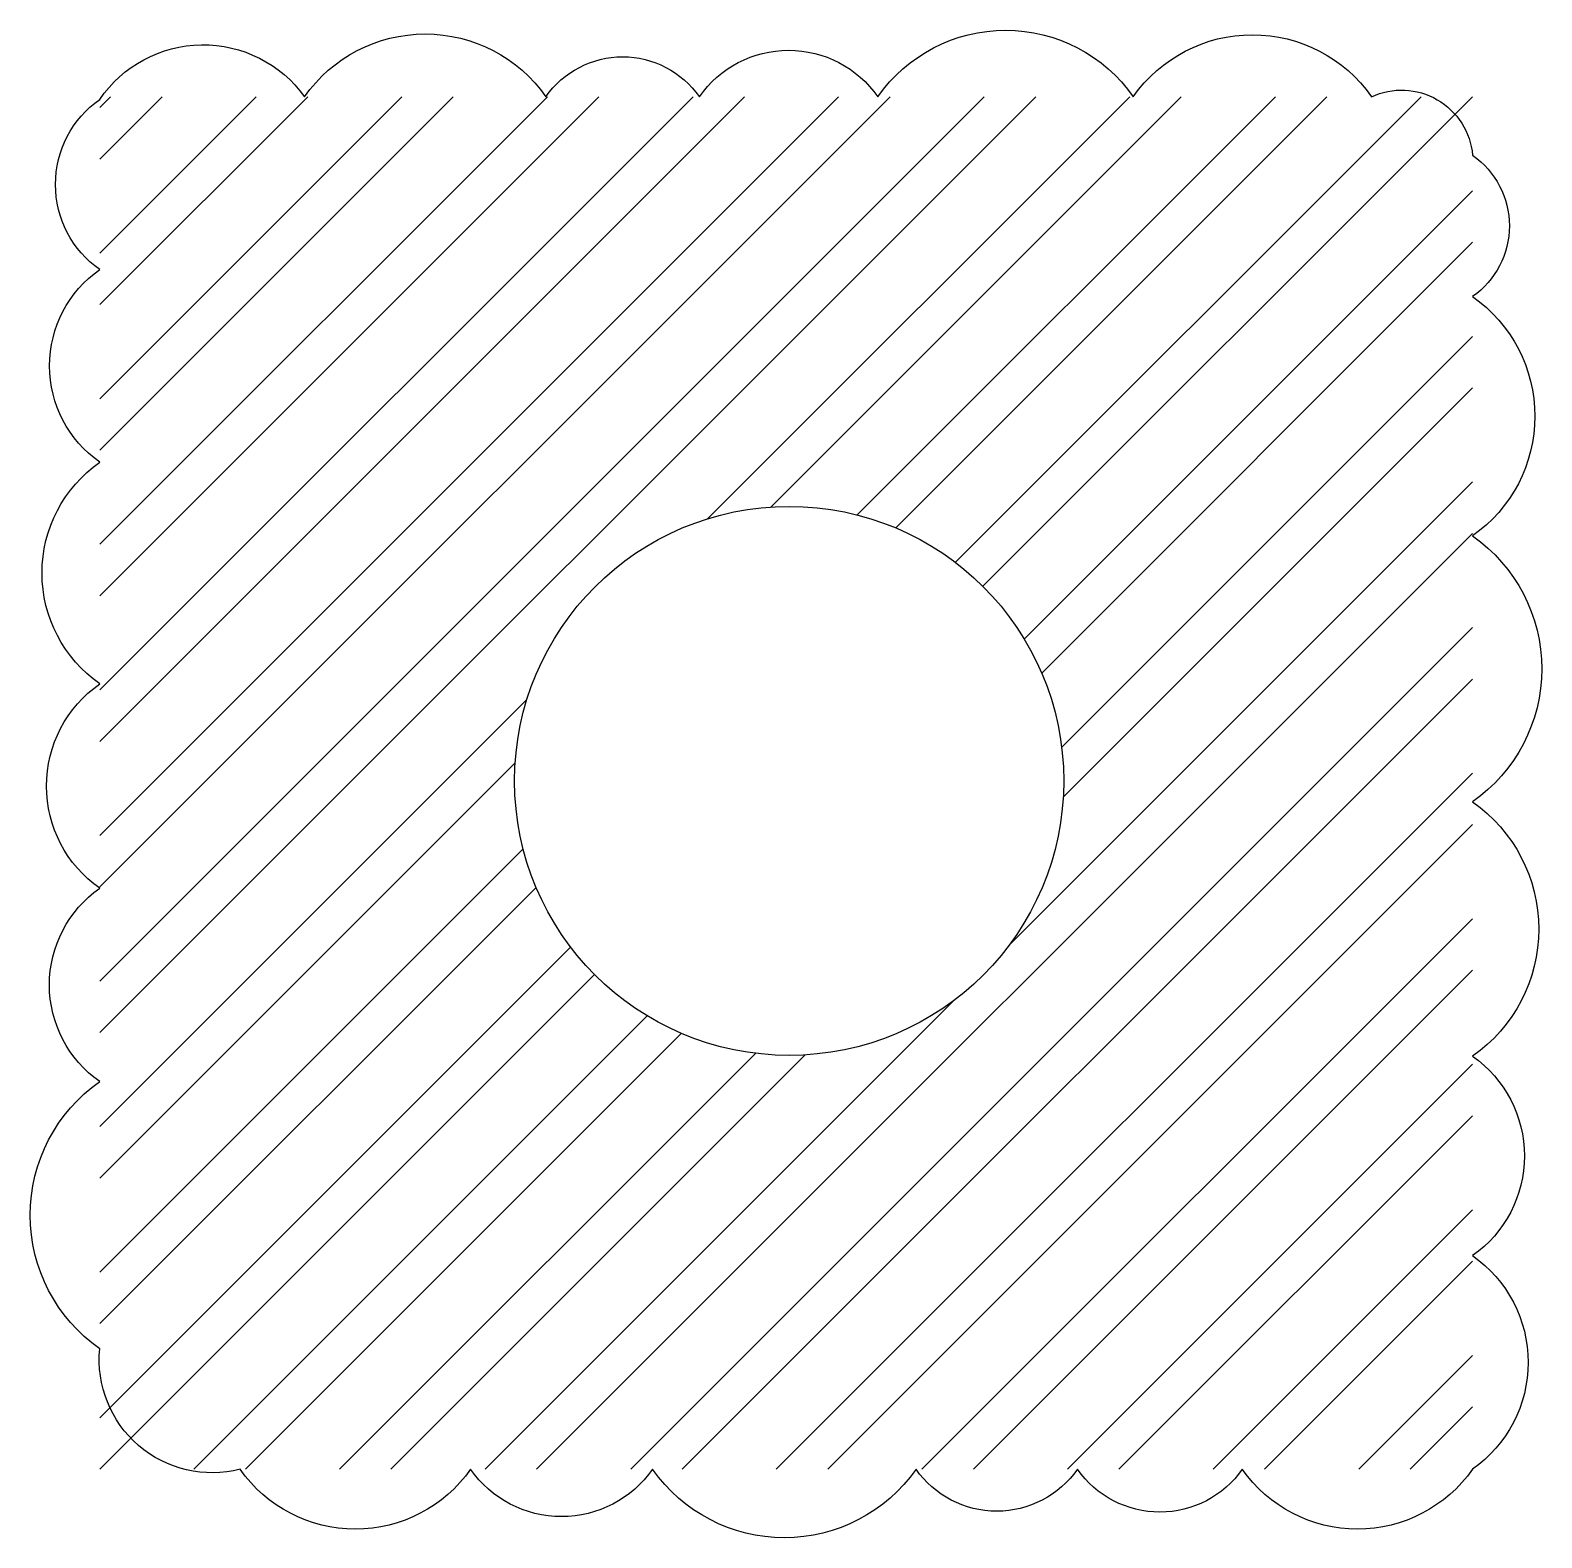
# Model space of a CAD drawing. Header units: inches. Extents: x -0.5 to 10.5, y -0.5 to 10.5.
import ezdxf

# ---------------------------------------------------------------- set-up
doc = ezdxf.new("R2010")
doc.units = ezdxf.units.IN
doc.header["$MEASUREMENT"] = 0

msp = doc.modelspace()

# ---------------------------------------------------------------- hatches: boundary and pattern name
h = msp.add_hatch()
h.set_pattern_fill('STEEL', color=256, scale=6)
h.set_pattern_definition([(45, (0, 0), (-0.53033, 0.53033), []), (45, (0, 0.375), (-0.53033, 0.53033), [])])
h.paths.add_polyline_path([(10, 10), (0, 10), (0, 0), (10, 0)])
h.paths.add_polyline_path([(7.022, 5.015, -1), (3.022, 5.015, -1)], flags=16)

# ---------------------------------------------------------------- linework, layer by layer
msp.add_lwpolyline([(10, 0, -0.520567), (8.323, 0, -0.520567), (7.122, 0, -0.520567), (5.946, 0, -0.520567), (4.027, 0, -0.520567), (2.701, 0, -0.520567), (1.023, 0, -0.520567), (0, 0.878, -0.520567), (0, 2.824, -0.520567), (0, 4.233, -0.520567), (0, 5.722, -0.520567), (0, 7.337, -0.520567), (0, 8.741, -0.520567), (0, 9.98, -0.520567), (1.492, 10, -0.520567), (3.25, 10, -0.520567), (4.368, 10, -0.520567), (5.668, 10, -0.520567), (7.529, 10, -0.520567), (9.264, 10, -0.520567), (10, 9.574, -0.520567), (10, 8.544, -0.520567), (10, 6.8, -0.520567), (10, 4.862, -0.520567), (10, 3.009, -0.520567), (10, 1.556, -0.520567)], format="xyb", close=True)
msp.add_circle((5.022, 5.015), 2)

doc.saveas('drawing.dxf')
